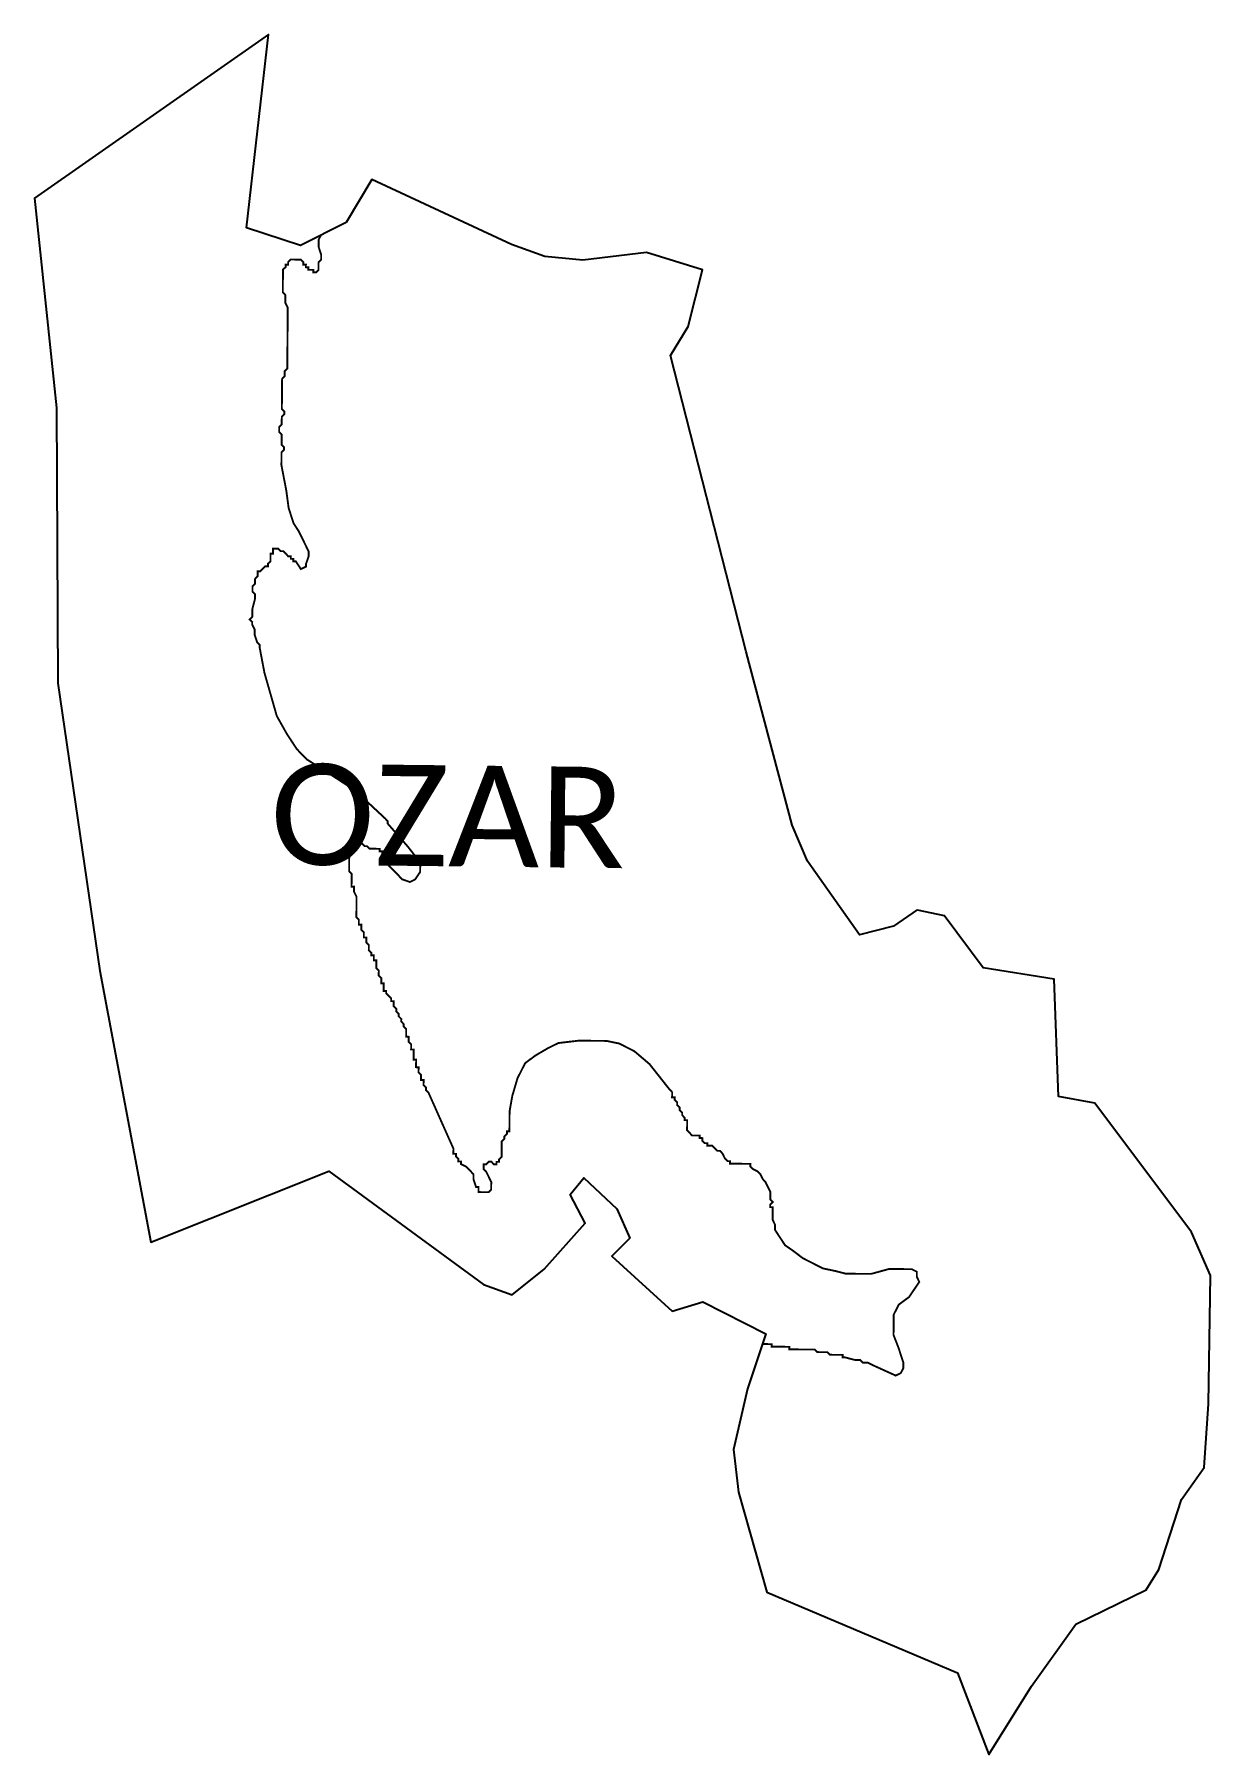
# Model space of a CAD drawing. Header units: metres. Extents: x 335522 to 337398, y 1779555 to 1782300.
import ezdxf

# ---------------------------------------------------------------- set-up
doc = ezdxf.new("R2010")
doc.units = ezdxf.units.M
for name, color, linetype in [('HAZARDS LINE', 1, 'Continuous'), ('village', 3, 'Continuous'), ('VILLAGE NAME', 250, 'Continuous')]:
    doc.layers.add(name, color=color, linetype=linetype)
doc.styles.get("Standard").update_dxf_attribs({"font": 'simplex.shx'})

msp = doc.modelspace()

# ---------------------------------------------------------------- linework, layer by layer
at = {"color": 3, "true_color": 0x00ff00, "flags": 128}
msp.add_lwpolyline([(336929.6, 1780903.3), (336972.8, 1780894.4)], dxfattribs=at)
at = {"layer": 'HAZARDS LINE', "lineweight": 18, "const_width": 3}
msp.add_lwpolyline([(335978.6, 1781979.8), (335975.1, 1781973), (335975.1, 1781969), (335975.1, 1781964.9), (335975, 1781960.9), (335979, 1781948.7), (335979, 1781944.6), (335978.9, 1781940.6), (335974.8, 1781936.6), (335974.7, 1781924.4), (335970.7, 1781920.4), (335966.6, 1781920.5), (335966.6, 1781924.5), (335962.6, 1781924.5), (335958.5, 1781924.6), (335958.6, 1781928.6), (335954.5, 1781928.7), (335954.6, 1781932.7), (335950.5, 1781932.7), (335950.6, 1781936.8), (335946.5, 1781940.9), (335938.4, 1781940.9), (335934.4, 1781941), (335930.3, 1781941), (335926.3, 1781937), (335926.2, 1781932.9), (335922.2, 1781933), (335922.2, 1781928.9), (335918.1, 1781924.9), (335918, 1781920.9), (335918, 1781916.8), (335918, 1781912.8), (335917.9, 1781908.7), (335917.9, 1781904.7), (335917.9, 1781900.6), (335917.8, 1781896.6), (335917.8, 1781892.5), (335917.8, 1781888.5), (335921.8, 1781884.4), (335921.8, 1781880.3), (335921.7, 1781876.3), (335921.7, 1781872.2), (335925.7, 1781864.1), (335925.6, 1781860.1), (335925.6, 1781856), (335925.6, 1781852), (335925.5, 1781847.9), (335925.5, 1781843.9), (335925.5, 1781839.8), (335925.4, 1781835.8), (335925.4, 1781831.7), (335925.4, 1781827.7), (335925.3, 1781823.6), (335925.3, 1781819.6), (335925.3, 1781815.5), (335925.2, 1781811.5), (335925.2, 1781807.4), (335925.2, 1781803.4), (335925.1, 1781799.3), (335925.1, 1781791.2), (335925, 1781787.2), (335925, 1781783.2), (335925, 1781779.1), (335924.9, 1781775.1), (335924.9, 1781771), (335924.9, 1781767), (335920.8, 1781762.9), (335920.8, 1781758.9), (335920.7, 1781754.8), (335916.7, 1781750.8), (335916.6, 1781746.8), (335916.6, 1781742.7), (335916.6, 1781738.7), (335916.5, 1781734.6), (335916.5, 1781730.6), (335916.5, 1781726.5), (335916.4, 1781722.5), (335916.4, 1781718.4), (335916.4, 1781714.4), (335916.3, 1781710.3), (335916.3, 1781706.3), (335916.3, 1781702.3), (335920.3, 1781698.2), (335920.2, 1781694.1), (335916.2, 1781690.1), (335916.1, 1781686.1), (335916.1, 1781682), (335916.1, 1781678), (335912, 1781673.9), (335911.9, 1781669.9), (335911.9, 1781665.9), (335915.9, 1781661.8), (335915.8, 1781645.6), (335919.8, 1781641.5), (335919.8, 1781637.4), (335915.7, 1781633.4), (335915.7, 1781629.4), (335915.6, 1781625.3), (335915.6, 1781621.3), (335915.6, 1781617.2), (335915.5, 1781613.2), (335923.3, 1781572.6), (335927.1, 1781544.3), (335935, 1781519.9), (335943, 1781507.7), (335951, 1781491.5), (335958.9, 1781475.2), (335958.9, 1781467.1), (335954.7, 1781455), (335954.7, 1781450.9), (335946.6, 1781447), (335938.6, 1781459.2), (335934.5, 1781459.2), (335934.5, 1781463.2), (335930.5, 1781463.3), (335930.5, 1781467.3), (335926.5, 1781467.4), (335918.5, 1781475.5), (335914.4, 1781475.6), (335910.4, 1781479.6), (335906.3, 1781479.7), (335902.3, 1781479.7), (335902.3, 1781475.7), (335902.2, 1781471.6), (335898.2, 1781471.6), (335898.1, 1781467.6), (335898.1, 1781463.5), (335898.1, 1781459.5), (335894, 1781455.5), (335894, 1781451.4), (335889.9, 1781451.5), (335885.8, 1781447.5), (335881.8, 1781443.4), (335877.7, 1781443.5), (335877.7, 1781439.4), (335877.6, 1781435.4), (335873.6, 1781431.4), (335873.5, 1781427.3), (335873.5, 1781423.3), (335869.4, 1781419.2), (335869.4, 1781415.2), (335869.4, 1781411.1), (335873.4, 1781407.1), (335873.3, 1781403), (335873.3, 1781399), (335869.1, 1781382.8), (335869.1, 1781374.7), (335869, 1781370.7), (335864.9, 1781366.7), (335869, 1781362.6), (335868.9, 1781358.5), (335872.9, 1781350.4), (335872.9, 1781346.3), (335872.8, 1781342.3), (335876.8, 1781330.1), (335880.8, 1781326), (335880.8, 1781322), (335888.5, 1781281.4), (335908.2, 1781212.5), (335924.2, 1781184), (335940.2, 1781159.6), (335956.2, 1781143.2), (335988.4, 1781122.7), (336032.7, 1781094), (336080.9, 1781049.1), (336084.9, 1781045), (336084.9, 1781041), (336117, 1781004.3), (336133, 1780983.9), (336137, 1780975.8), (336136.9, 1780963.6), (336128.7, 1780951.6), (336120.6, 1780947.6), (336108.5, 1780951.7), (336096.4, 1780964), (336076.4, 1780984.4), (336076.4, 1780988.4), (336076.4, 1780992.5), (336076.5, 1780996.5), (336072.4, 1780996.6), (336072.4, 1781000.6), (336068.4, 1781000.6), (336064.3, 1781000.7), (336060.3, 1781000.7), (336056.3, 1781000.7), (336052.2, 1781004.8), (336048.2, 1781004.8), (336044.2, 1781008.9), (336040.1, 1781009), (336036.1, 1781009), (336032, 1781005), (336027.9, 1781001), (336023.8, 1780997), (336023.8, 1780992.9), (336023.8, 1780988.9), (336023.7, 1780984.8), (336023.7, 1780980.8), (336023.7, 1780976.7), (336023.6, 1780972.7), (336023.6, 1780964.6), (336027.6, 1780960.5), (336027.6, 1780956.4), (336027.5, 1780952.4), (336027.4, 1780940.2), (336031.5, 1780940.2), (336031.4, 1780936.2), (336031.4, 1780932.1), (336035.4, 1780924), (336035.3, 1780915.9), (336035.3, 1780911.8), (336035.3, 1780907.8), (336035.2, 1780899.7), (336035.2, 1780895.6), (336035.1, 1780891.6), (336039.1, 1780887.5), (336039.1, 1780883.5), (336039.1, 1780879.4), (336043.1, 1780879.4), (336043.1, 1780875.3), (336043.1, 1780871.3), (336047.1, 1780867.2), (336047, 1780863.2), (336047, 1780859.1), (336051, 1780859.1), (336051, 1780855), (336051, 1780851), (336055, 1780846.9), (336055, 1780842.9), (336054.9, 1780838.8), (336058.9, 1780834.7), (336058.9, 1780830.7), (336063, 1780830.6), (336062.9, 1780826.6), (336062.9, 1780822.5), (336066.9, 1780822.5), (336066.9, 1780818.5), (336066.9, 1780814.4), (336066.8, 1780810.4), (336070.9, 1780806.3), (336070.8, 1780802.2), (336070.8, 1780798.2), (336074.8, 1780794.1), (336074.8, 1780790.1), (336074.7, 1780786), (336078.8, 1780786), (336078.8, 1780781.9), (336078.7, 1780777.9), (336078.7, 1780773.8), (336082.7, 1780773.8), (336082.7, 1780769.8), (336086.7, 1780765.7), (336090.7, 1780761.6), (336090.7, 1780757.5), (336094.7, 1780757.5), (336094.7, 1780749.4), (336098.7, 1780745.3), (336098.7, 1780741.3), (336102.7, 1780737.2), (336102.6, 1780733.2), (336106.7, 1780729.1), (336106.6, 1780725), (336110.6, 1780720.9), (336110.6, 1780716.9), (336114.6, 1780712.8), (336114.6, 1780708.8), (336114.5, 1780700.7), (336118.6, 1780700.6), (336118.5, 1780696.6), (336118.5, 1780692.5), (336122.5, 1780688.5), (336122.5, 1780684.4), (336122.4, 1780680.4), (336126.5, 1780680.3), (336126.4, 1780672.2), (336126.4, 1780668.2), (336126.4, 1780664.1), (336130.4, 1780664.1), (336130.4, 1780660.1), (336130.3, 1780656), (336130.3, 1780652), (336134.4, 1780651.9), (336134.3, 1780647.9), (336134.3, 1780643.8), (336138.3, 1780639.8), (336138.3, 1780635.7), (336138.2, 1780631.7), (336142.3, 1780631.6), (336142.3, 1780627.6), (336142.2, 1780623.5), (336146.2, 1780619.4), (336146.2, 1780615.4), (336150.2, 1780611.3), (336190, 1780521.9), (336189.9, 1780517.9), (336189.9, 1780513.8), (336193.9, 1780513.8), (336193.9, 1780509.8), (336197.9, 1780505.7), (336197.9, 1780501.6), (336201.9, 1780501.6), (336201.9, 1780497.5), (336210, 1780493.4), (336214, 1780489.3), (336218, 1780485.3), (336222, 1780481.2), (336222, 1780477.1), (336222, 1780473.1), (336225.9, 1780460.9), (336229.9, 1780460.9), (336229.9, 1780456.8), (336229.9, 1780452.8), (336233.9, 1780452.7), (336238, 1780452.7), (336242, 1780452.7), (336246.1, 1780452.6), (336250.2, 1780456.7), (336250.2, 1780460.7), (336250.2, 1780464.8), (336250.3, 1780468.8), (336246.3, 1780476.9), (336242.3, 1780485.1), (336238.3, 1780489.1), (336238.3, 1780493.2), (336238.3, 1780497.2), (336242.4, 1780497.2), (336246.5, 1780501.2), (336250.5, 1780501.2), (336254.5, 1780497.1), (336258.6, 1780497.1), (336258.6, 1780501.1), (336262.7, 1780501.1), (336262.7, 1780505.1), (336266.8, 1780509.2), (336266.8, 1780513.2), (336266.8, 1780517.3), (336266.9, 1780521.3), (336266.9, 1780525.4), (336266.9, 1780529.4), (336267, 1780533.4), (336271.1, 1780537.5), (336271.1, 1780541.5), (336275.2, 1780545.5), (336275.2, 1780549.6), (336279.2, 1780549.5), (336279.5, 1780581.9), (336283.8, 1780606.2), (336292.1, 1780634.5), (336304.4, 1780658.6), (336320.7, 1780670.7), (336341, 1780682.6), (336357.3, 1780690.6), (336389.7, 1780694.4), (336434.2, 1780694), (336454.4, 1780689.8), (336478.6, 1780677.5), (336502.7, 1780657), (336534.8, 1780616.3), (336538.8, 1780612.2), (336538.7, 1780604.1), (336542.8, 1780604.1), (336542.8, 1780600), (336546.8, 1780595.9), (336546.7, 1780591.9), (336550.8, 1780587.8), (336550.7, 1780583.8), (336554.7, 1780579.7), (336554.7, 1780575.6), (336558.7, 1780571.5), (336558.7, 1780567.5), (336562.7, 1780567.5), (336562.7, 1780563.4), (336562.7, 1780559.4), (336562.6, 1780555.3), (336562.6, 1780551.3), (336566.6, 1780547.2), (336570.6, 1780543.1), (336574.7, 1780543.1), (336578.7, 1780543), (336582.8, 1780543), (336582.7, 1780539), (336586.8, 1780538.9), (336586.8, 1780534.9), (336590.8, 1780530.8), (336594.8, 1780530.8), (336594.8, 1780526.7), (336598.8, 1780526.7), (336602.9, 1780526.7), (336606.9, 1780522.6), (336610.9, 1780518.5), (336615, 1780518.5), (336619, 1780514.4), (336623, 1780506.3), (336627, 1780502.2), (336631, 1780502.1), (336631, 1780498.1), (336635, 1780498.1), (336639.1, 1780498), (336643.1, 1780498), (336647.2, 1780498), (336651.2, 1780497.9), (336655.3, 1780497.9), (336659.3, 1780497.9), (336663.4, 1780497.8), (336663.3, 1780493.8), (336667.3, 1780489.7), (336675.4, 1780485.6), (336679.4, 1780481.5), (336683.4, 1780473.4), (336687.4, 1780469.3), (336691.4, 1780461.2), (336695.4, 1780453), (336695.3, 1780449), (336695.3, 1780440.9), (336699.3, 1780436.8), (336695.2, 1780432.8), (336695.2, 1780428.7), (336699.2, 1780428.7), (336699.2, 1780424.7), (336699.2, 1780420.6), (336699.1, 1780416.6), (336699.1, 1780412.5), (336699.1, 1780408.5), (336703, 1780400.3), (336703, 1780396.3), (336703, 1780392.2), (336711, 1780380), (336719, 1780367.8), (336731, 1780359.6), (336747.1, 1780347.3), (336779.4, 1780330.9), (336799.6, 1780326.7), (336815.7, 1780322.5), (336856.2, 1780322.2), (336884.6, 1780330), (336913, 1780329.8), (336921, 1780329.7), (336929.1, 1780325.6), (336929, 1780317.5), (336933, 1780309.4), (336924.8, 1780297.3), (336916.6, 1780285.2), (336900.3, 1780273.2), (336892.1, 1780257.1), (336892.1, 1780249), (336892, 1780236.9), (336891.9, 1780224.7), (336899.8, 1780204.4), (336907.7, 1780180.1), (336907.6, 1780172), (336903.5, 1780163.9), (336895.4, 1780159.9), (336859.1, 1780176.4), (336851, 1780180.5), (336847, 1780180.5), (336842.9, 1780180.6), (336838.9, 1780184.7), (336834.9, 1780184.7), (336830.8, 1780184.7), (336814.7, 1780188.9), (336810.6, 1780188.9), (336810.6, 1780193), (336794.5, 1780193.1), (336790.4, 1780193.2), (336786.4, 1780197.2), (336782.3, 1780197.3), (336778.3, 1780197.3), (336770.2, 1780197.4), (336766.2, 1780201.5), (336762.1, 1780201.5), (336758.1, 1780201.5), (336754, 1780201.5), (336750, 1780201.6), (336745.9, 1780201.6), (336741.9, 1780201.6), (336737.9, 1780201.7), (336733.8, 1780201.7), (336729.8, 1780201.7), (336725.7, 1780201.8), (336725.7, 1780205.8), (336717.6, 1780205.9), (336713.6, 1780205.9), (336709.6, 1780206), (336705.5, 1780206), (336701.5, 1780206), (336697.4, 1780206.1), (336697.4, 1780210.1), (336693.4, 1780210.1), (336689.3, 1780210.2), (336685.3, 1780210.2), (336682.9, 1780210.2)], dxfattribs=at)
at = {"layer": 'village'}
msp.add_lwpolyline([(336929.6, 1780903.3), (336892.1, 1780877.3), (336837.7, 1780863.5), (336754.7, 1780980.6), (336730.1, 1781038.2), (336657, 1781314.9), (336536.1, 1781788), (336564.5, 1781834.1), (336587.3, 1781924.3), (336497.9, 1781952.1), (336396.1, 1781939.9), (336335.5, 1781945.6), (336282.7, 1781964.9), (336059.9, 1782068.8), (336018.8, 1782000), (335945.8, 1781963.3), (335859.8, 1781991.4), (335894.9, 1782300.3), (335521.6, 1782039.1), (335557, 1781704.4), (335559.1, 1781264.8), (335625.7, 1780805.8), (335707.5, 1780372.9), (335991.2, 1780486.2), (336237.7, 1780305.1), (336283.8, 1780288.7), (336334.5, 1780329.9), (336400.1, 1780403.2), (336376, 1780448.8), (336397.8, 1780475.5), (336450.4, 1780426), (336471.2, 1780379.2), (336442.6, 1780350.6), (336538.6, 1780262.6), (336587.8, 1780277.5), (336688.3, 1780226.4), (336658.8, 1780138.9), (336636.5, 1780042), (336644.4, 1779974.1), (336689.9, 1779814.1), (336994.1, 1779685.4), (337043.9, 1779555), (337112.1, 1779664.3), (337182.4, 1779763.4), (337294.8, 1779818.1), (337314.8, 1779850.7), (337351, 1779962.1), (337387.5, 1780013.1), (337394.2, 1780114.8), (337397.6, 1780319.7), (337367, 1780388.8), (337213, 1780594.7), (337155, 1780605.3), (337147.9, 1780792.3), (337034.7, 1780810.8), (336972.8, 1780894.4)], dxfattribs=at)

# ---------------------------------------------------------------- texts
at = {"layer": 'VILLAGE NAME', "insert": (335899.1, 1781136.9), "char_height": 161.109, "attachment_point": 1, "rotation": 359.3742}
msp.add_mtext_dynamic_manual_height_columns('{\\fCalibri|b0|i0|c0|p34;OZAR}', width=1589.786, gutter_width=805.5, heights=[0], dxfattribs=at)

doc.saveas('drawing.dxf')
